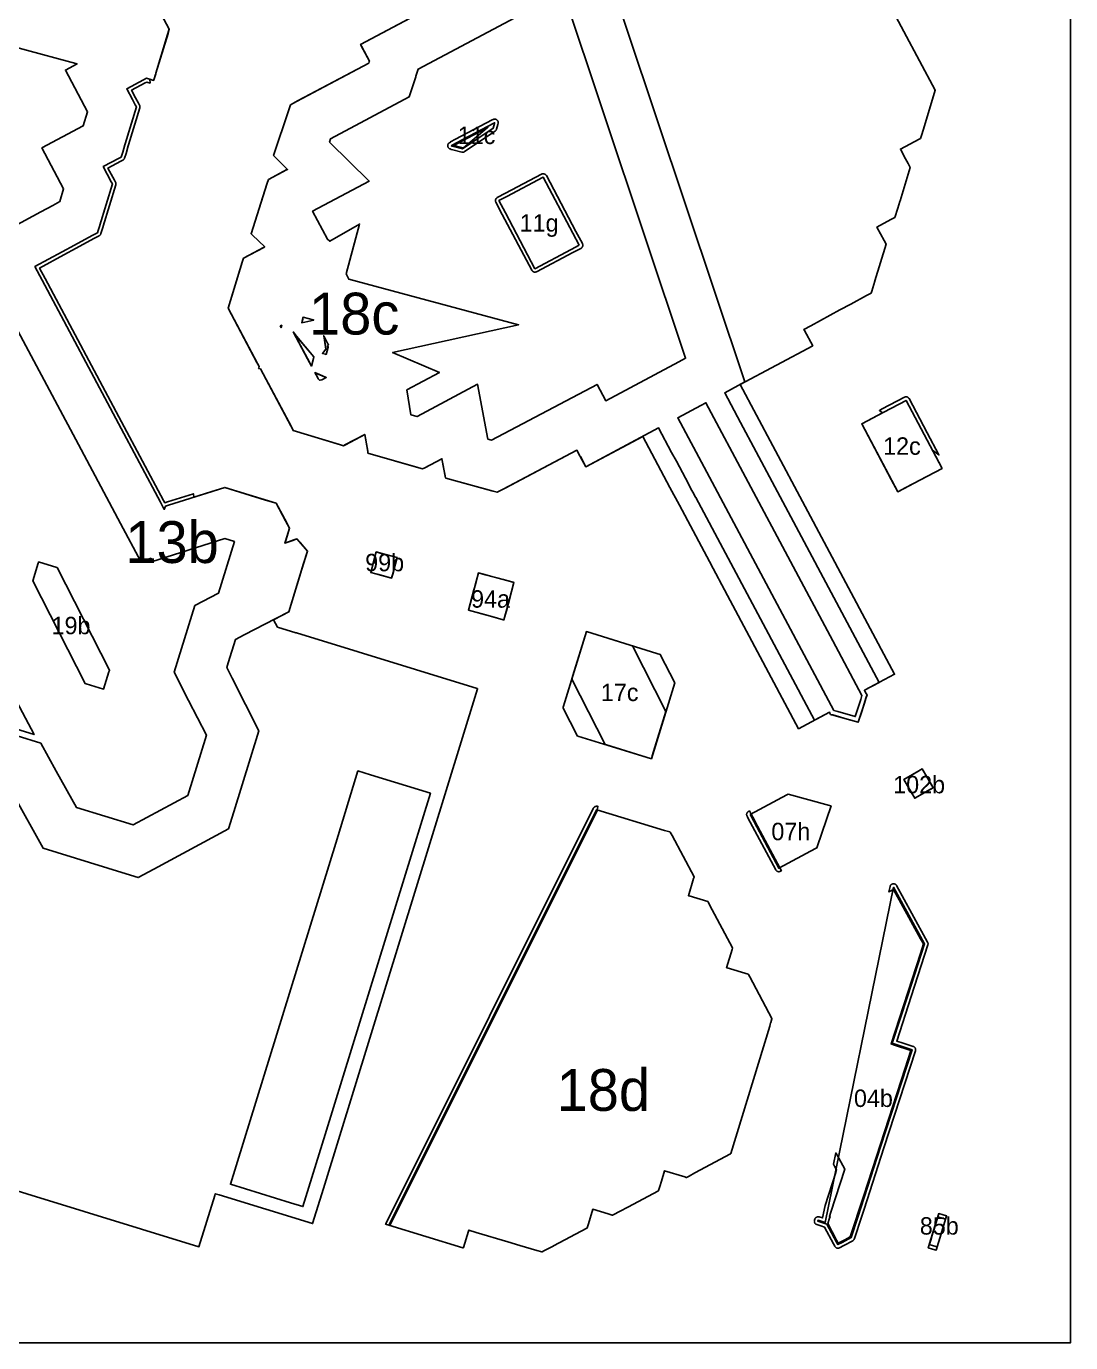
# Model space of a CAD drawing. Header units: millimetres. Extents: x 0 to 500, y 0 to 700.
# Drawn here: x 350.3 to 500, y 0 to 188.8 of the extents above; entities that cross this region are included whole.
import ezdxf
from ezdxf.enums import TextEntityAlignment as Align

# ---------------------------------------------------------------- set-up
doc = ezdxf.new("R2010")
doc.units = ezdxf.units.MM
for name, color, linetype in [('CORTE', 1, 'Continuous'), ('GRABADO', 5, 'Continuous'), ('HOJA', 8, 'Continuous')]:
    doc.layers.add(name, color=color, linetype=linetype)

msp = doc.modelspace()

# ---------------------------------------------------------------- linework, layer by layer
at = {"layer": 'CORTE'}
for points in [[(362.28, 204.4), (370.8, 188.41), (370.52, 187.49), (370.42, 187.15), (368.88, 182.09), (368.82, 181.92), (368.57, 181.14), (368.57, 181.14), (368.57, 181.13), (368.54, 181.05), (367.66, 181.33), (367.54, 181.37), (367.11, 181.14), (364.71, 179.87), (365.53, 178.33), (365.93, 177.58), (366.1, 177.25), (364.49, 171.95), (364.45, 171.83), (364.12, 170.75), (363.91, 170.06), (363.61, 169.9), (361.34, 168.69), (362.49, 166.52), (362.66, 166.21), (360.86, 160.31), (360.84, 160.26), (360.62, 159.54), (360.53, 159.22), (359.77, 158.81), (357.21, 157.43), (355.46, 156.48), (351.53, 154.36), (352.57, 152.41), (363.51, 131.87), (369.54, 120.55), (370.09, 119.52), (370.24, 119.98), (370.71, 120.13), (376.97, 122.11), (378.75, 122.67), (383.92, 121.08), (386.1, 120.41), (387.47, 117.9), (388.05, 116.84), (387.54, 115.19), (387.38, 114.66), (388.51, 115.08), (389.08, 115.3), (389.55, 114.76), (390.62, 113.55), (389.82, 110.96), (387.93, 104.83), (385.83, 103.74), (385.75, 103.7), (385.75, 103.7), (386.32, 102.64), (388.92, 101.84), (389.05, 101.8), (414.91, 93.83), (414.91, 93.83), (414.99, 93.8), (392.89, 22.11), (391.34, 17.08), (377.96, 21.2), (377.4, 21.37), (377.4, 21.37), (377.32, 21.1), (375.05, 13.75), (325.7, 28.96)], [(471.59, 196.52), (480.58, 179.64), (478.89, 174.07), (478.61, 173.15), (478.48, 172.74), (478.27, 172.63), (475.6, 171.21), (476.34, 169.82), (476.7, 169.15), (477, 168.59), (475.54, 163.81), (475.5, 163.7), (475.21, 162.72), (474.8, 161.4), (474.24, 161.1), (472.23, 160.03), (473.25, 158.12), (473.55, 157.55), (471.95, 152.32), (471.94, 152.27), (471.5, 150.85), (471.42, 150.56), (470.74, 150.2), (468.47, 148.97), (466.93, 148.13), (462.75, 145.87), (461.77, 145.35), (461.84, 145.21), (463.03, 142.99), (452.62, 137.44), (457.3, 128.66), (461.94, 119.95), (474, 97.31), (474.76, 95.88), (470.44, 93.58), (470.6, 93.28), (470.81, 92.9), (470.73, 92.65), (470.71, 92.59), (470.05, 90.55), (469.55, 88.99), (467.97, 89.44), (465.91, 90.04), (465.86, 90.05), (465.6, 90.12), (465.5, 90.32), (465.44, 90.42), (461.01, 88.06), (449.61, 109.44), (449.51, 109.62), (449.51, 109.63), (448.75, 111.06), (448.22, 112.06), (447.46, 113.48), (443.92, 120.13), (442.55, 122.69), (438.66, 130), (430.49, 125.65), (429.7, 127.12), (429.69, 127.14), (429.62, 127.27), (429.23, 128.01), (418.66, 122.44), (417.78, 121.98), (417.21, 122.14), (410.42, 124.03), (410.39, 124.06), (410.34, 124.29), (409.87, 126.8), (407.35, 125.46), (407.11, 125.33), (406.59, 125.48), (399.28, 127.6), (399.25, 127.82), (398.82, 130.29), (395.97, 128.78), (395.75, 128.65), (395.32, 128.78), (388.58, 130.84), (388.3, 131.36), (383.87, 139.67), (383.6, 139.74), (383.6, 139.74), (383.63, 139.83), (383.68, 140.03), (383.45, 140.47), (379.23, 148.38), (381.29, 155.12), (381.42, 155.55), (384.41, 157.14), (384.49, 157.19), (382.68, 158.92), (382.52, 159.07), (384.83, 166.31), (385, 166.83), (387.67, 168.26), (387.76, 168.3), (385.94, 170.1), (385.75, 170.28), (387.98, 177), (388.16, 177.55), (388.18, 177.57), (389.02, 178.02), (399.4, 183.55), (399.47, 183.74), (399.49, 183.82), (398.32, 186.02), (398.21, 186.22), (428.84, 202.54)], [(342.75, 157), (352.37, 162.2), (354.11, 163.14), (355.09, 163.67), (355.65, 165.53), (352.54, 171.37), (358.48, 174.53), (359.1, 176.57), (355.92, 182.55), (357.58, 183.43), (356.68, 183.68), (337.57, 188.82)], [(349.02, 87.04), (352.38, 86), (354.61, 81.98), (357.48, 76.77), (365.61, 74.27), (373.46, 78.51), (376.12, 87.13), (373.57, 92.13), (371.5, 96.18), (372.54, 99.57), (374.45, 105.74), (377.84, 107.5), (380.13, 114.92), (378.77, 115.34), (368.26, 112.01), (368.2, 112.52), (366.71, 112.05), (363.81, 117.49), (357.77, 128.82), (346.83, 149.35)], [(340.95, 106.89), (351.43, 87.22), (335.15, 92.24)]]:
    msp.add_lwpolyline(points, dxfattribs=at)
for points in [[(405.44, 133.11), (406.33, 132.85), (414.99, 137.47), (416.47, 129.61), (416.98, 129.47), (432.13, 137.45), (433.37, 135.12), (443.82, 140.68), (443.82, 140.68), (444.8, 141.2), (427.25, 193.76), (406.48, 182.69), (406.15, 181.66), (406.12, 181.58), (405.19, 178.7), (393.93, 172.7), (393.77, 172.21), (399.46, 166.61), (391.35, 162.29), (393.49, 158.27), (393.79, 157.99), (398.08, 160.46), (396.15, 153.3), (396.53, 152.57), (420.86, 146.02), (402.81, 142.01), (409.51, 139.16), (404.83, 136.67), (405.44, 133.11)], [(411.21, 171.7), (411.36, 171.79), (412.07, 172.17), (417.3, 174.95), (417.44, 175.02), (417.4, 174.87), (417.22, 174.19), (412.85, 171.25), (411.37, 171.65), (411.21, 171.7)], [(429.57, 157.41), (428.42, 156.8), (423.22, 154.05), (418.98, 162.07), (418.05, 163.82), (419.2, 164.42), (424.4, 167.17), (428.64, 159.15), (429.57, 157.41)], [(386.91, 145.94), (386.74, 145.83), (386.71, 145.82), (386.83, 145.61), (386.91, 145.94)], [(391.52, 146.67), (391.43, 146.7), (389.99, 147.08), (389.92, 146.8), (389.78, 146.29), (391.52, 146.67)], [(391.48, 141.19), (391.53, 141.4), (391.54, 141.41), (389.03, 144.37), (388.56, 144.99), (390.63, 141.11), (391.18, 140.09), (391.48, 141.19)], [(393.2, 141.78), (393.27, 141.76), (393.56, 142.83), (393.5, 142.98), (393.63, 143.14), (393.55, 143.27), (393.15, 144.03), (393.02, 144.28), (392.93, 144.44), (393.26, 142.49), (392.9, 142.07), (392.76, 141.9), (393.2, 141.78)], [(391.88, 139.05), (391.68, 139.14), (392.04, 138.48), (392.15, 138.27), (392.3, 138.11), (392.32, 138.08), (392.4, 138.06), (392.4, 138.06), (392.61, 138.1), (392.66, 138.11), (393.27, 138.44), (393.29, 138.45), (391.88, 139.05)], [(481.57, 125.41), (478.39, 123.73), (475.22, 122.05), (472.63, 126.94), (470.05, 131.82), (473.23, 133.49), (476.4, 135.17), (478.99, 130.29), (481.57, 125.41)], [(402.67, 109.68), (400.4, 110.29), (399.68, 110.48), (399.87, 111.2), (400.47, 113.42), (401.19, 113.22), (403.46, 112.61), (402.87, 110.39), (402.67, 109.68)], [(354.71, 111.17), (362.22, 96.47), (362.21, 96.44), (362.15, 96.25), (361.38, 93.75), (358.87, 94.52), (358.73, 94.57), (351.23, 109.27), (352, 111.79), (352.06, 111.99), (354.68, 111.19), (354.71, 111.17)], [(418.77, 103.68), (418.69, 103.7), (418.67, 103.7), (416.83, 104.2), (416.13, 104.39), (413.68, 105.05), (414.47, 108), (414.67, 108.74), (415.12, 110.41), (416.08, 110.15), (417.75, 109.7), (420.09, 109.07), (420.21, 109.04), (419.22, 105.36), (419.21, 105.31), (418.77, 103.68)], [(429.31, 87.01), (427.23, 91.1), (427.24, 91.16), (427.48, 91.91), (430.58, 101.99), (440.67, 98.88), (441.17, 98.73), (443.25, 94.64), (440.09, 84.37), (439.9, 83.75), (429.37, 87), (429.31, 87.01)], [(393.15, 29.86), (408.23, 78.8), (399.62, 81.46), (397.84, 82.01), (394.66, 71.67), (379.57, 22.73), (388.19, 20.07), (389.96, 19.52), (393.15, 29.86)], [(477.65, 78.1), (477.14, 78.97), (476.1, 80.79), (477.88, 81.81), (478.73, 82.3), (479.78, 80.48), (480.28, 79.61), (479.43, 79.12), (477.65, 78.1)], [(454.06, 75.77), (459.34, 78.58), (459.5, 78.67), (465.43, 77.06), (465.66, 77), (463.67, 71.14), (463.61, 70.96), (463.45, 70.87), (458.17, 68.06), (454.2, 75.51), (454.11, 75.67), (454.06, 75.77)], [(402.27, 16.84), (432.02, 76.41), (432.02, 76.42), (432.02, 76.42), (432.03, 76.43), (432.04, 76.43), (432.04, 76.44), (432.06, 76.44), (432.07, 76.45), (432.07, 76.45), (432.08, 76.45), (432.09, 76.45), (432.09, 76.45), (441.79, 73.49), (442.57, 73.26), (442.58, 73.25), (442.58, 73.25), (442.59, 73.25), (442.59, 73.25), (442.6, 73.24), (442.61, 73.23), (442.61, 73.22), (442.86, 72.75), (446.02, 66.82), (446.02, 66.82), (446.03, 66.81), (446.03, 66.8), (446.03, 66.79), (446.03, 66.78), (446.03, 66.77), (446.03, 66.77), (445.96, 66.57), (445.22, 64.11), (445.32, 64.08), (447.98, 63.27), (447.98, 63.27), (447.99, 63.26), (448, 63.26), (448.01, 63.25), (448.02, 63.24), (448.02, 63.24), (448.02, 63.23), (448.25, 62.81), (451.53, 56.65), (451.53, 56.65), (451.53, 56.64), (451.54, 56.63), (451.54, 56.62), (451.54, 56.62), (451.54, 56.61), (451.54, 56.6), (451.48, 56.41), (450.68, 53.79), (450.78, 53.76), (453.77, 52.85), (453.78, 52.85), (453.79, 52.85), (453.79, 52.84), (453.8, 52.83), (453.81, 52.82), (453.81, 52.82), (453.81, 52.82), (454, 52.47), (457.18, 46.5), (457.18, 46.5), (457.18, 46.49), (457.19, 46.48), (457.19, 46.46), (457.18, 46.45), (457.18, 46.45), (457.03, 45.95), (457.03, 45.94), (457.01, 45.87), (457, 45.86), (456.86, 45.38), (451.29, 27.12), (451.29, 27.11), (451.29, 27.1), (451.28, 27.1), (451.28, 27.09), (451.27, 27.08), (451.27, 27.08), (451.26, 27.07), (446.15, 24.35), (445.3, 23.9), (444.95, 23.71), (444.94, 23.71), (444.93, 23.7), (444.92, 23.7), (444.91, 23.7), (444.9, 23.7), (444.89, 23.7), (444.89, 23.7), (444.69, 23.77), (441.8, 24.65), (441.34, 23.15), (441.12, 22.41), (440.94, 21.85), (440.94, 21.84), (440.94, 21.83), (440.93, 21.83), (440.93, 21.82), (440.92, 21.81), (440.92, 21.81), (440.91, 21.8), (440.91, 21.8), (436.52, 19.46), (436.42, 19.41), (435.52, 18.93), (434.33, 18.29), (434.32, 18.29), (434.31, 18.29), (434.3, 18.29), (434.3, 18.29), (434.29, 18.28), (434.28, 18.29), (434.28, 18.29), (434.27, 18.29), (433.69, 18.47), (431.51, 19.13), (430.88, 17.05), (430.7, 16.47), (430.7, 16.47), (430.69, 16.46), (430.69, 16.45), (430.69, 16.45), (430.68, 16.44), (430.67, 16.44), (430.67, 16.43), (430.66, 16.43), (425.86, 13.87), (425.82, 13.85), (424.5, 13.15), (424.26, 13.02), (424.26, 13.02), (424.25, 13.02), (424.24, 13.01), (424.24, 13.01), (424.23, 13.01), (424.22, 13.01), (424.22, 13.01), (424.21, 13.01), (423.5, 13.23), (421.03, 13.96), (419.34, 14.47), (414.79, 15.82), (413.73, 16.14), (413.69, 16), (412.97, 13.65), (412.97, 13.65), (412.97, 13.64), (412.96, 13.63), (412.96, 13.63), (412.95, 13.62), (412.95, 13.62), (412.94, 13.61), (412.94, 13.61), (412.93, 13.61), (412.92, 13.6), (412.91, 13.6), (412.91, 13.6), (412.9, 13.6), (412.89, 13.6), (412.89, 13.6), (412.88, 13.6), (402.27, 16.84)], [(465.07, 16.99), (464.35, 17.23), (463.75, 17.42), (463.8, 17.56), (464.82, 17.25), (474.61, 65.33), (476.8, 61.32), (479.06, 57.21), (476.66, 49.79), (474.44, 42.95), (475.83, 42.49), (477.28, 42.02), (472.76, 28.09), (469.91, 19.32), (469.54, 18.15), (468.54, 15.07), (467.25, 14.39), (466.63, 14.06), (466.45, 14.4), (465.07, 16.99)], [(482.08, 17.7), (481.4, 15.46), (481.34, 15.27), (480.87, 13.74), (480.36, 13.9), (479.74, 14.09), (480.21, 15.61), (480.27, 15.81), (480.95, 18.04), (481.59, 17.85), (482.08, 17.7)]]:
    msp.add_lwpolyline(points, close=True, dxfattribs=at)
at = {"layer": 'GRABADO'}
for points in [[(361.54, 205.79), (370.8, 188.41), (370.67, 187.96), (370.62, 187.8), (368.88, 182.09), (368.85, 182.01), (368.57, 181.13), (368.57, 181.13), (368.56, 181.13), (368.54, 181.05), (368.01, 181.22), (368.06, 180.68), (367.58, 180.83), (367.34, 180.7), (365.39, 179.66), (365.97, 178.56), (366.37, 177.81), (366.55, 177.49), (366.57, 177.45), (366.58, 177.4), (366.59, 177.35), (366.6, 177.3), (366.6, 177.25), (366.6, 177.21), (366.59, 177.16), (366.58, 177.11), (364.96, 171.8), (364.93, 171.69), (364.6, 170.6), (364.39, 169.92), (364.37, 169.87), (364.35, 169.83), (364.33, 169.79), (364.3, 169.75), (364.27, 169.71), (364.23, 169.68), (364.19, 169.65), (364.15, 169.62), (363.85, 169.46), (362.01, 168.49), (362.93, 166.76), (363.1, 166.45), (363.12, 166.4), (363.14, 166.36), (363.15, 166.31), (363.16, 166.26), (363.16, 166.21), (363.16, 166.16), (363.15, 166.12), (363.14, 166.07), (361.34, 160.17), (361.32, 160.12), (361.1, 159.39), (361, 159.08), (360.99, 159.03), (360.97, 158.99), (360.94, 158.94), (360.91, 158.9), (360.88, 158.87), (360.85, 158.84), (360.81, 158.81), (360.76, 158.78), (360.01, 158.37), (357.44, 156.99), (355.7, 156.04), (352.2, 154.15), (353.01, 152.64), (363.95, 132.11), (369.99, 120.79), (370.15, 120.48), (370.56, 120.61), (374.27, 121.78), (374.32, 121.27), (377.51, 122.28), (377.51, 122.28), (378.75, 122.67), (384.58, 120.87), (386.1, 120.41), (387.64, 117.58), (388.05, 116.84), (387.48, 114.98), (387.38, 114.66), (388.67, 115.14), (389.08, 115.3), (389.42, 114.92), (390.62, 113.55), (390.06, 111.75), (387.93, 104.83), (386.06, 103.87), (381.55, 101.53), (380.27, 100.87), (379.23, 97.5), (379.03, 96.83), (379.8, 95.31), (383.65, 87.78), (380.06, 76.13), (379.31, 73.71), (368.58, 67.92), (366.35, 66.71), (364, 67.44), (352.72, 70.91), (348.48, 78.59)], [(432.2, 201.02), (453.31, 137.81), (450.41, 136.26), (452.67, 132.01), (454.94, 127.76), (472.16, 95.43), (472.55, 94.7), (470.44, 93.58), (470.7, 93.1), (470.81, 92.9), (470.76, 92.76), (470.76, 92.73), (470.43, 91.74), (469.55, 88.99), (466.78, 89.79), (465.77, 90.08), (465.74, 90.08), (465.6, 90.12), (465.45, 90.41), (465.44, 90.42), (463.28, 89.27), (446.26, 121.21), (446.21, 121.3), (446.21, 121.3), (445.84, 122), (445.58, 122.49), (445.21, 123.18), (443.48, 126.43), (442.81, 127.68), (440.93, 131.21), (430.49, 125.65), (429.72, 127.1), (429.71, 127.11), (429.61, 127.29), (429.23, 128.01), (418.93, 122.58), (417.78, 121.98), (417.04, 122.19), (410.42, 124.03), (410.39, 124.06), (410.33, 124.36), (409.87, 126.8), (407.41, 125.49), (407.11, 125.33), (406.43, 125.53), (399.28, 127.6), (399.24, 127.88), (398.82, 130.29), (396.04, 128.81), (395.75, 128.65), (395.2, 128.82), (388.58, 130.84), (388.22, 131.51), (383.87, 139.67), (383.6, 139.74), (383.63, 139.83), (383.68, 140.03), (383.68, 140.03), (383.37, 140.61), (379.23, 148.38), (381.25, 155), (381.42, 155.55), (384.35, 157.11), (384.49, 157.19), (382.72, 158.88), (382.52, 159.07), (384.78, 166.16), (385, 166.83), (387.61, 168.23), (387.76, 168.3), (385.98, 170.05), (385.75, 170.28), (387.92, 176.83), (388.16, 177.55), (388.18, 177.57), (389.29, 178.16), (399.4, 183.55), (399.46, 183.74), (399.49, 183.82), (399.49, 183.82), (398.34, 185.97), (398.21, 186.22), (428.25, 202.22)]]:
    msp.add_lwpolyline(points, dxfattribs=at)
for points in [[(411.01, 171.24), (410.97, 171.27), (410.93, 171.29), (410.89, 171.32), (410.85, 171.36), (410.82, 171.39), (410.79, 171.44), (410.76, 171.48), (410.74, 171.52), (410.73, 171.57), (410.72, 171.62), (410.71, 171.67), (410.71, 171.72), (410.72, 171.77), (410.73, 171.82), (410.74, 171.87), (410.76, 171.91), (410.78, 171.96), (410.81, 172), (410.84, 172.04), (410.88, 172.07), (410.91, 172.1), (410.96, 172.13), (411.1, 172.22), (411.12, 172.23), (411.84, 172.61), (417.06, 175.39), (417.08, 175.41), (417.22, 175.47), (417.27, 175.49), (417.31, 175.5), (417.36, 175.51), (417.41, 175.52), (417.46, 175.52), (417.51, 175.51), (417.55, 175.51), (417.6, 175.49), (417.65, 175.47), (417.69, 175.45), (417.73, 175.43), (417.77, 175.4), (417.8, 175.36), (417.83, 175.32), (417.86, 175.28), (417.88, 175.24), (417.9, 175.2), (417.92, 175.15), (417.93, 175.11), (417.94, 175.06), (417.94, 175.01), (417.93, 174.96), (417.93, 174.91), (417.89, 174.76), (417.89, 174.74), (417.71, 174.06), (417.69, 174.02), (417.67, 173.97), (417.64, 173.92), (417.61, 173.88), (417.58, 173.84), (417.54, 173.81), (417.5, 173.78), (413.13, 170.84), (413.09, 170.81), (413.04, 170.79), (413, 170.78), (412.95, 170.76), (412.91, 170.76), (412.86, 170.75), (412.81, 170.75), (412.76, 170.76), (412.72, 170.77), (411.24, 171.17), (411.22, 171.17), (411.06, 171.23), (411.01, 171.24)], [(416.36, 174.25), (416.5, 174.36), (412.21, 172.07), (411.6, 171.74), (412.7, 171.45), (412.96, 171.38), (416.36, 174.25)], [(430.03, 157.6), (430.05, 157.55), (430.06, 157.51), (430.06, 157.46), (430.07, 157.41), (430.06, 157.36), (430.06, 157.31), (430.04, 157.26), (430.03, 157.22), (430.01, 157.17), (429.98, 157.13), (429.95, 157.09), (429.92, 157.06), (429.88, 157.02), (429.84, 156.99), (429.8, 156.97), (428.65, 156.36), (423.45, 153.61), (423.41, 153.59), (423.36, 153.58), (423.31, 153.56), (423.26, 153.56), (423.21, 153.55), (423.16, 153.56), (423.12, 153.56), (423.07, 153.58), (423.02, 153.59), (422.98, 153.61), (422.94, 153.64), (422.9, 153.67), (422.86, 153.7), (422.83, 153.74), (422.8, 153.78), (422.77, 153.82), (418.53, 161.84), (417.61, 163.58), (417.59, 163.63), (417.58, 163.67), (417.56, 163.72), (417.56, 163.77), (417.55, 163.82), (417.56, 163.87), (417.56, 163.92), (417.58, 163.96), (417.59, 164.01), (417.61, 164.05), (417.64, 164.1), (417.67, 164.14), (417.7, 164.17), (417.74, 164.2), (417.78, 164.23), (417.82, 164.26), (418.97, 164.87), (424.17, 167.62), (424.22, 167.64), (424.26, 167.65), (424.31, 167.66), (424.36, 167.67), (424.41, 167.67), (424.46, 167.67), (424.5, 167.66), (424.55, 167.65), (424.6, 167.63), (424.64, 167.61), (424.68, 167.59), (424.72, 167.56), (424.76, 167.53), (424.79, 167.49), (424.82, 167.45), (424.85, 167.41), (429.09, 159.39), (430.01, 157.65), (430.03, 157.6)], [(386.71, 145.82), (386.83, 145.61), (386.91, 145.94), (386.74, 145.84), (386.71, 145.82)], [(389.99, 147.08), (389.91, 146.78), (389.78, 146.29), (391.52, 146.67), (391.41, 146.7), (389.99, 147.08)], [(391.53, 141.4), (389.09, 144.29), (388.56, 144.99), (390.6, 141.18), (391.18, 140.09), (391.48, 141.19), (391.53, 141.38), (391.53, 141.4)], [(393.56, 142.81), (393.49, 142.97), (393.63, 143.14), (393.55, 143.28), (393.15, 144.03), (393.01, 144.29), (392.94, 144.42), (393.27, 142.49), (392.91, 142.08), (392.76, 141.9), (393.2, 141.78), (393.27, 141.76), (393.56, 142.81)], [(392.03, 138.49), (392.15, 138.27), (392.3, 138.11), (392.32, 138.08), (392.4, 138.06), (392.4, 138.06), (392.61, 138.1), (392.66, 138.11), (393.27, 138.44), (393.29, 138.45), (391.91, 139.04), (391.68, 139.14), (392.03, 138.49)], [(465.91, 100.68), (447.71, 134.82), (447, 134.44), (443.68, 132.68), (447.84, 124.87), (466.06, 90.69), (466.62, 90.52), (469.12, 89.8), (469.91, 92.28), (470.09, 92.83), (465.91, 100.68)], [(475.22, 122.05), (474.29, 123.81), (470.05, 131.82), (473.04, 133.4), (472.6, 133.73), (472.99, 133.94), (476.17, 135.62), (476.22, 135.64), (476.26, 135.65), (476.31, 135.66), (476.36, 135.67), (476.41, 135.67), (476.46, 135.67), (476.5, 135.66), (476.55, 135.65), (476.6, 135.63), (476.64, 135.61), (476.68, 135.59), (476.72, 135.56), (476.76, 135.53), (476.79, 135.49), (476.82, 135.45), (476.85, 135.41), (479.43, 130.52), (481.12, 127.33), (480.18, 128.03), (481.57, 125.41), (476.37, 122.67), (475.22, 122.05)], [(399.68, 110.48), (399.98, 111.62), (400.47, 113.42), (401.63, 113.11), (403.46, 112.61), (402.98, 110.81), (402.67, 109.68), (400.84, 110.17), (399.68, 110.48)], [(418.68, 103.7), (417.37, 104.05), (415.45, 104.57), (413.68, 105.05), (414.25, 107.17), (414.79, 109.2), (415.12, 110.41), (415.83, 110.22), (417.02, 109.9), (418.69, 109.45), (420.21, 109.04), (419.5, 106.39), (419.09, 104.86), (418.77, 103.68), (418.69, 103.7), (418.68, 103.7)], [(428.64, 95.7), (430.58, 101.99), (436.88, 100.05), (437.2, 99.95), (441.99, 90.56), (440.02, 84.16), (439.9, 83.75), (433.33, 85.78), (433.28, 85.79), (428.48, 95.19), (428.5, 95.23), (428.64, 95.7)], [(476.1, 80.79), (478.26, 82.03), (478.73, 82.3), (480, 80.09), (480.28, 79.61), (479.81, 79.34), (477.65, 78.1), (477.37, 78.58), (476.1, 80.79)], [(432.11, 76.44), (432.19, 76.42), (402.42, 16.79), (401.79, 16.98), (401.8, 17.02), (401.82, 17.06), (431.57, 76.63), (431.59, 76.67), (431.59, 76.67), (431.61, 76.71), (431.62, 76.71), (431.64, 76.74), (431.64, 76.75), (431.69, 76.79), (431.69, 76.8), (431.75, 76.84), (431.76, 76.85), (431.82, 76.89), (431.83, 76.89), (431.88, 76.91), (431.93, 76.93), (431.94, 76.93), (431.98, 76.94), (431.99, 76.94), (432.03, 76.95), (432.04, 76.95), (432.04, 76.95), (432.09, 76.95), (432.14, 76.95), (432.19, 76.94), (432.24, 76.93), (432.25, 76.92), (432.11, 76.44)], [(454.2, 75.82), (454.44, 75.38), (455.11, 74.11), (458.35, 68.03), (458.53, 67.69), (458.4, 67.62), (458.36, 67.6), (458.31, 67.58), (458.26, 67.57), (458.22, 67.56), (458.17, 67.56), (458.12, 67.56), (458.07, 67.57), (458.02, 67.58), (457.98, 67.6), (457.93, 67.62), (457.89, 67.64), (457.85, 67.67), (457.81, 67.71), (457.78, 67.74), (457.75, 67.78), (457.73, 67.82), (453.75, 75.28), (453.67, 75.43), (453.62, 75.53), (453.6, 75.58), (453.58, 75.62), (453.57, 75.67), (453.56, 75.72), (453.56, 75.77), (453.56, 75.82), (453.57, 75.87), (453.58, 75.91), (453.6, 75.96), (453.62, 76.01), (453.64, 76.05), (453.67, 76.09), (453.71, 76.12), (453.74, 76.16), (453.78, 76.19), (453.82, 76.21), (453.96, 76.28), (454.2, 75.82)], [(466.34, 24.41), (466.46, 24.79), (466.16, 25.34), (466.01, 25.61), (466.34, 27.23), (466.77, 26.45), (467.62, 24.9), (465.61, 18.71), (465.42, 18.12), (465.52, 18.09), (465.44, 17.85), (465.19, 17.09), (466.45, 14.72), (466.7, 14.26), (467.65, 14.77), (468.41, 15.18), (470.25, 20.84), (470.96, 23.02), (476.26, 39.38), (477.09, 41.93), (474.6, 42.74), (474.25, 42.85), (478.46, 55.83), (478.9, 57.2), (478.49, 57.94), (474.61, 65.01), (473.96, 64.65), (474.12, 65.43), (474.13, 65.47), (474.14, 65.52), (474.17, 65.56), (474.19, 65.61), (474.22, 65.65), (474.25, 65.68), (474.29, 65.71), (474.33, 65.74), (474.37, 65.77), (474.41, 65.79), (474.46, 65.81), (474.51, 65.82), (474.56, 65.83), (474.6, 65.83), (474.65, 65.83), (474.7, 65.82), (474.75, 65.81), (474.79, 65.79), (474.84, 65.77), (474.88, 65.75), (474.92, 65.72), (474.96, 65.68), (474.99, 65.65), (475.02, 65.61), (475.04, 65.57), (477.24, 61.56), (479.5, 57.45), (479.52, 57.41), (479.54, 57.36), (479.55, 57.31), (479.56, 57.26), (479.56, 57.21), (479.56, 57.16), (479.55, 57.11), (479.54, 57.06), (477.13, 49.64), (475.07, 43.27), (475.99, 42.97), (477.43, 42.5), (477.48, 42.48), (477.52, 42.46), (477.56, 42.43), (477.6, 42.4), (477.64, 42.37), (477.67, 42.33), (477.7, 42.29), (477.72, 42.25), (477.74, 42.21), (477.76, 42.16), (477.77, 42.11), (477.78, 42.06), (477.78, 42.01), (477.77, 41.97), (477.77, 41.92), (477.75, 41.87), (473.23, 27.93), (470.39, 19.17), (470.01, 18), (469.01, 14.92), (468.99, 14.87), (468.97, 14.83), (468.95, 14.79), (468.92, 14.75), (468.89, 14.71), (468.85, 14.68), (468.81, 14.65), (468.77, 14.63), (467.48, 13.94), (466.87, 13.62), (466.83, 13.6), (466.78, 13.58), (466.73, 13.57), (466.68, 13.56), (466.63, 13.56), (466.59, 13.56), (466.54, 13.57), (466.49, 13.58), (466.44, 13.6), (466.4, 13.62), (466.36, 13.64), (466.32, 13.67), (466.28, 13.71), (466.25, 13.74), (466.22, 13.78), (466.19, 13.82), (466.01, 14.17), (464.72, 16.58), (464.19, 16.75), (463.6, 16.95), (463.55, 16.96), (463.51, 16.98), (463.47, 17.01), (463.43, 17.04), (463.39, 17.07), (463.36, 17.11), (463.33, 17.15), (463.31, 17.19), (463.29, 17.24), (463.27, 17.28), (463.26, 17.33), (463.26, 17.38), (463.25, 17.43), (463.26, 17.48), (463.26, 17.52), (463.28, 17.57), (463.32, 17.71), (463.34, 17.75), (463.36, 17.8), (463.38, 17.84), (463.41, 17.88), (463.45, 17.91), (463.48, 17.95), (463.52, 17.97), (463.56, 18), (463.61, 18.02), (463.65, 18.04), (463.7, 18.05), (463.75, 18.06), (463.8, 18.06), (463.85, 18.05), (463.9, 18.05), (463.94, 18.04), (464.44, 17.89), (464.8, 19.67), (466.34, 24.41)], [(481.44, 15.61), (481.06, 14.38), (480.73, 13.27), (480.73, 13.27), (480.22, 13.42), (479.6, 13.61), (479.6, 13.61), (479.94, 14.72), (480.31, 15.95), (481.1, 18.52), (481.74, 18.32), (482.22, 18.18), (482.22, 18.18), (481.44, 15.61)]]:
    msp.add_lwpolyline(points, close=True, dxfattribs=at)
at = {"layer": 'HOJA'}
msp.add_lwpolyline([(0, 0), (500, 0), (500, 700), (0, 700)], close=True, dxfattribs=at)

# ---------------------------------------------------------------- texts
at = {"layer": 'GRABADO'}
for s, height, p in [('11c', 2.5, (414.84, 173.18)), ('11g', 2.5, (423.81, 160.61)), ('18c', 6, (397.31, 147.61)), ('12c', 2.5, (475.81, 128.61)), ('13b', 6, (371.21, 114.84)), ('99b', 2.5, (401.67, 111.9)), ('94a', 2.5, (416.85, 106.68)), ('19b', 2.5, (356.72, 102.87)), ('17c', 2.5, (435.36, 93.28)), ('102b', 2.5, (478.28, 80.05)), ('07h', 2.5, (459.89, 73.32)), ('18d', 6, (433.02, 36.25)), ('04b', 2.5, (471.73, 35.06)), ('85b', 2.5, (481.17, 16.75))]:
    msp.add_text(s, height=height, dxfattribs=at).set_placement(p, align=Align.MIDDLE_CENTER)

doc.saveas('drawing.dxf')
